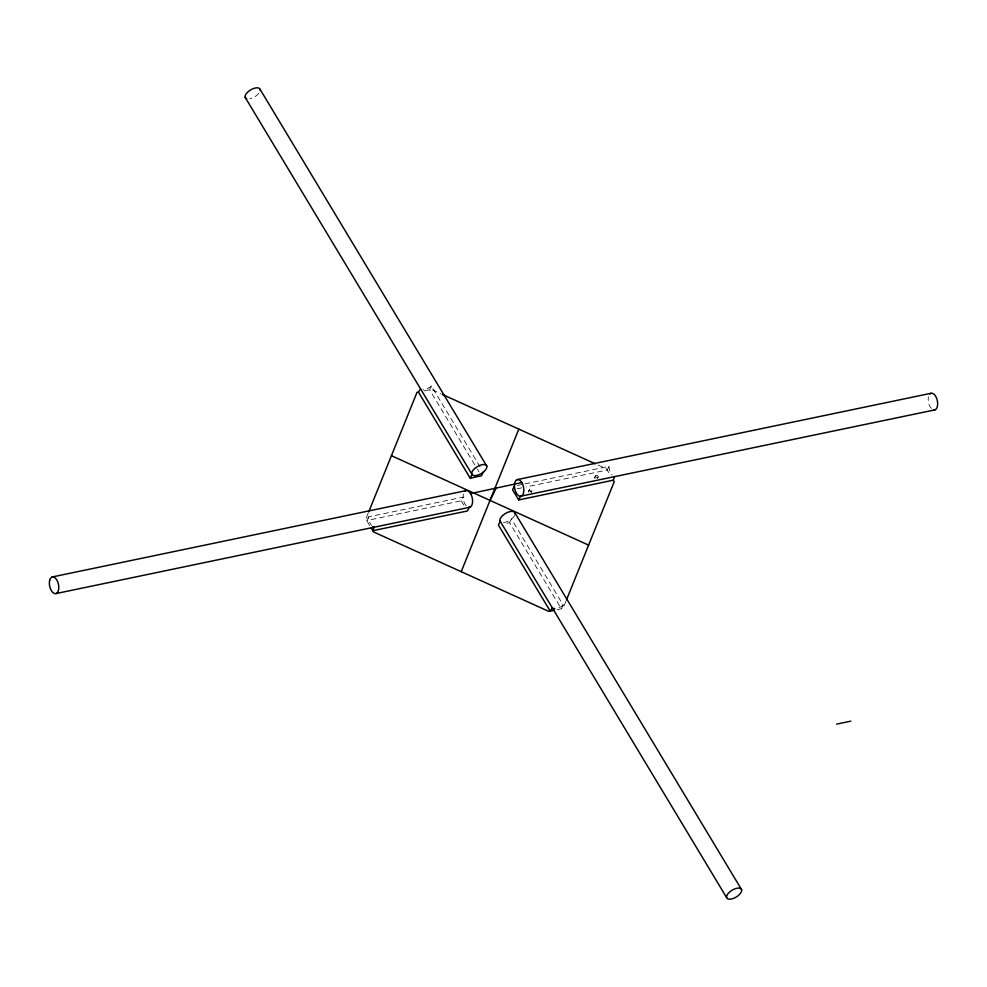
<?xml version="1.0" encoding="UTF-8"?>
<svg xmlns="http://www.w3.org/2000/svg" width="987" height="987" viewBox="0 0 987 987"><rect width="100%" height="100%" fill="white"/><g stroke="black" fill="none" stroke-linecap="round" stroke-linejoin="round"><path stroke-width="0.74" stroke-dasharray="4.93 3.7" d="M368.102 513.413L365.819 519.039L369.78 525.627M565.859 601.416L563.009 608.448L555.78 609.966M480.101 466.937L431.43 386.053L429.567 389.742L476.672 468.011M368.583 516.855L366.72 520.544L461.299 500.816L463.162 497.127L368.583 516.855L368.62 517.928A8.538 4.503 78.2 0 0 371.667 525.553M509.551 522.691L511.414 519.002L563.219 605.117L561.356 608.806L509.551 522.691L503.962 523.863M528.526 491.304L529.353 489.663M531.117 492.476L531.944 490.835M594.729 477.486L595.568 475.845M597.32 478.658L598.147 477.017M524.948 483.889L609.028 466.345L607.153 470.034L526.096 486.949M431.43 386.053L430.591 386.719A8.538 3.997 -31 0 1 423.028 389.544M563.219 605.117L562.368 605.784A8.538 3.997 -31 0 1 556.557 608.411M423.991 390.901L431.208 389.396L440.942 393.813M517.447 485.456L523.443 484.198M517.077 488.824L524.59 487.257M598.097 465.062L606.45 468.85L610.213 475.117M477.449 469.318L479.028 471.934M461.299 500.816L464.359 505.887M609.028 466.345L609.053 467.419A8.538 4.503 78.2 0 0 612.1 475.043M514.56 515.448A8.538 3.997 -31 0 1 512.253 518.335L510.563 519.68A8.538 3.997 -31 0 1 503.012 522.505M466.246 505.825A8.538 4.503 78.2 0 1 463.199 498.188L463.137 496.054A8.538 4.503 78.2 0 1 463.409 494.117M258.791 93.321A8.538 3.997 -31 0 1 257.422 94.764L255.732 96.121A8.538 3.997 -31 0 1 249.921 98.737M528.637 492.131A1.419 1.012 26.8 0 1 529.501 490.786A1.419 1.012 26.8 0 1 531.166 492.217M597.53 477.474A1.431 0.913 19.5 0 0 597.999 476.277A1.431 1.086 35.5 0 0 596.222 475.327A1.431 1.086 35.5 0 0 595.63 476.77A1.431 0.913 19.5 0 0 597.197 477.511M595.05 478.596A1.419 1.012 26.8 0 1 595.235 477.042A1.419 1.012 26.8 0 1 597.209 477.831M931.309 408.458A8.538 4.503 78.2 0 1 928.261 400.821L928.199 398.686A8.538 4.503 78.2 0 1 928.471 396.749M530.019 489.133A1.431 1.086 35.5 0 0 529.427 490.576A1.431 0.913 19.5 0 0 531.314 491.292A1.431 0.913 19.5 0 0 531.796 490.083A1.431 1.086 35.5 0 0 530.019 489.133"/><path stroke-width="1.48" d="M368.669 512.006L417.02 392.357L418.414 392.061L420.561 388.816M461.213 571.683L518.829 429.123M566.427 600.01L614.21 481.767L613.272 480.2L614.543 476.548M490.021 500.409L496.214 488.059M418.414 392.061L470.219 478.177L472.082 474.488L245.134 97.331A8.538 3.997 -31 0 1 252.438 88.966A8.538 3.997 -31 0 1 260.198 90.545M483.235 472.156L481.372 475.845L470.219 478.177M469.281 507.281L467.419 510.97L372.839 530.698L374.11 527.058A8.538 4.503 78.2 0 1 372.876 526.577M514.437 486.073L512.574 489.762L518.693 499.928L613.272 480.2M500.249 521.333L498.386 525.022L550.191 611.126L552.338 607.881A8.538 3.997 -31 0 0 554.817 608.609M518.693 499.928L520.556 496.239L934.936 409.876A8.538 4.503 78.2 0 0 936.922 399.093A8.538 4.503 78.2 0 0 929.877 393.961M470.577 493.586L521.852 482.544A8.538 4.503 78.2 0 1 521.148 496.19L519.964 496.276A8.538 4.503 78.2 0 1 514.474 487.146L514.412 485.012A8.538 4.503 78.2 0 1 521.852 482.544M517.126 479.633L930.926 393.307M52.064 577L465.852 490.675M56.074 593.557L469.874 507.244A8.538 4.503 78.2 0 0 471.86 496.461A8.538 4.503 78.2 0 0 464.815 491.329M554.386 610.25L548.834 611.409L373.592 531.956L371.309 528.156M836.668 724.1L850.856 721.152M933.751 409.963L934.936 409.876M468.689 507.33L469.874 507.244M442.336 394.442L595.321 463.804M391.42 455.698L588.61 545.108M245.134 97.331L245.701 98.206A8.538 3.997 -31 0 0 246.738 98.762M515.029 514.104A8.538 3.997 -31 0 0 507.269 512.524A8.538 3.997 -31 0 0 499.965 520.889L500.532 521.778M260.136 89.398L486.801 466.111M514.967 512.956L741.632 889.669A8.538 3.997 -31 0 1 731.416 899.009A8.538 3.997 -31 0 1 729.344 892.236A8.538 3.997 -31 0 1 741.632 889.669M499.965 520.889L726.629 897.602M484.086 471.478L482.396 472.835A8.538 3.997 -31 0 1 472.366 474.92L471.798 474.044A8.538 3.997 -31 0 1 482.014 464.704A8.538 3.997 -31 0 1 484.086 471.478M49.621 580.43A8.538 4.503 78.2 0 0 54.902 593.643A8.538 4.503 78.2 0 0 57.702 581.762A8.538 4.503 78.2 0 0 49.621 580.43"/></g></svg>
